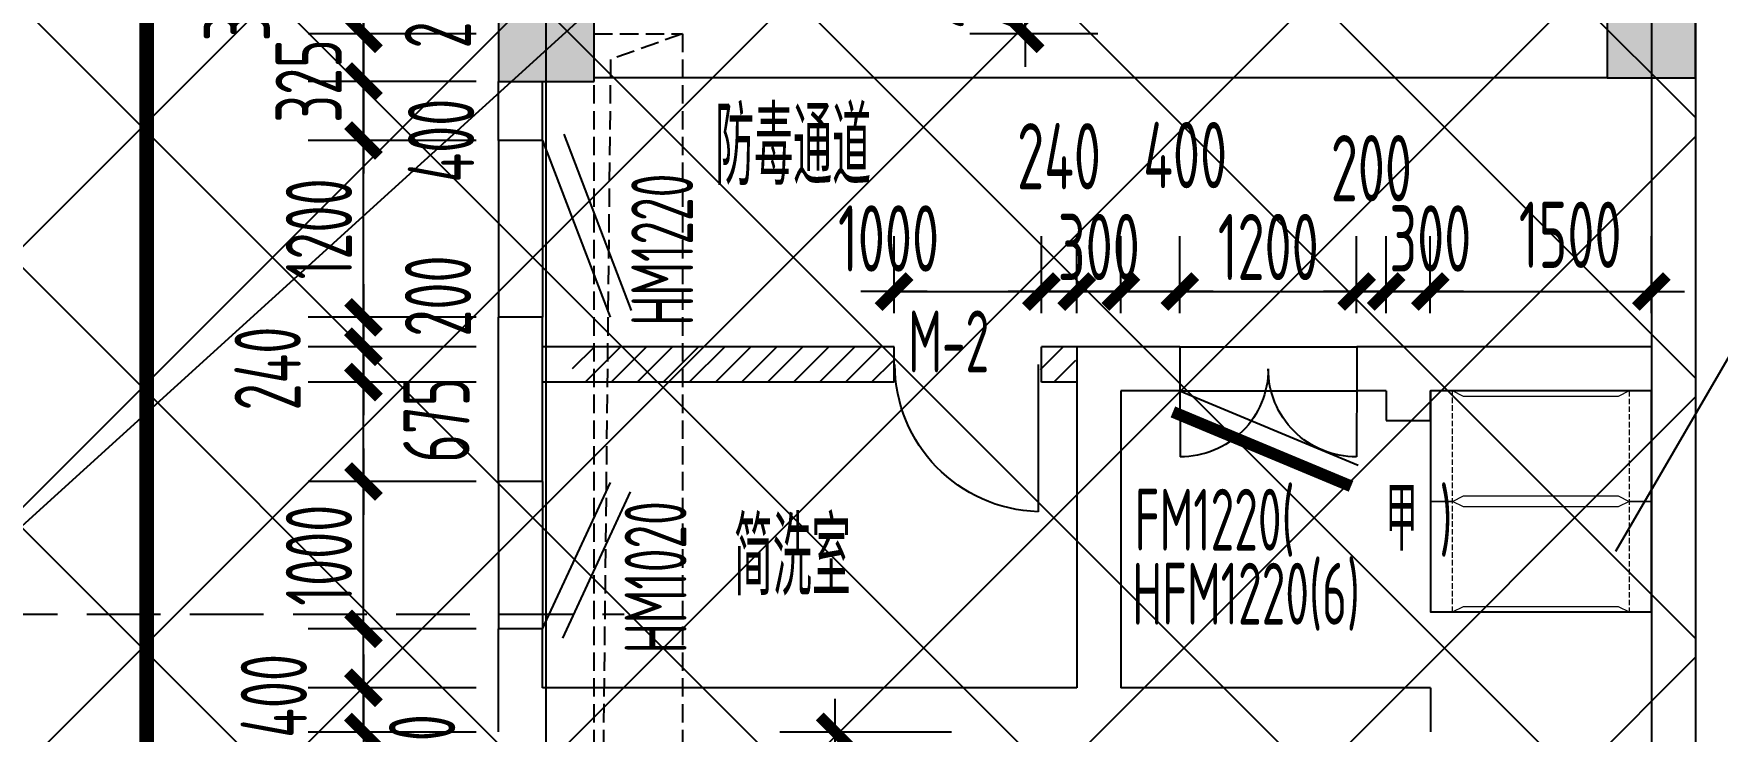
# Model space of a CAD drawing. Extents: x 1596194 to 1987057, y -212608 to 63160.
# Drawn here: x 1781451 to 1792878, y 1975 to 6710 of the extents above; entities that cross this region are included whole.
import ezdxf

# ---------------------------------------------------------------- set-up
doc = ezdxf.new("R2010")
doc.units = 0
doc.header["$LTSCALE"] = 100
doc.header["$MEASUREMENT"] = 0
doc.linetypes.add('DASH', pattern=[0.35, 0.25, -0.1])
doc.linetypes.add('DASH_200', pattern=[0.7, 0.5, -0.2])
doc.layers.get('0').update_dxf_attribs({"linetype": 'CONTINUOUS'})
doc.layers.get('DEFPOINTS').update_dxf_attribs({"linetype": 'CONTINUOUS'})
for name, color, linetype in [('1', 8, 'CONTINUOUS'), ('_走道示意', 8, 'CONTINUOUS'), ('COLUMN', 1, 'CONTINUOUS'), ('DOTE', 251, 'CONTINUOUS'), ('HA', 150, 'CONTINUOUS'), ('PUB_DIM', 3, 'CONTINUOUS'), ('PUB_TEXT', 30, 'CONTINUOUS'), ('SOLID_HATCH', 40, 'CONTINUOUS'), ('WALL', 2, 'CONTINUOUS'), ('WINDOW', 4, 'CONTINUOUS'), ('图层2', 251, 'CONTINUOUS')]:
    doc.layers.add(name, color=color, linetype=linetype)
doc.layers.add('AXIS', color=3, linetype='CONTINUOUS', lineweight=9)
doc.styles.add('DIM_FONT', font='SYSZ.shx', dxfattribs={"width": 0.7, "bigfont": 'SYFS.shx'})
doc.dimstyles.new('DIMN150', dxfattribs={"dimscale": 1.5, "dimtxt": 300, "dimasz": 1, "dimexe": 250, "dimexo": 300, "dimgap": 30, "dimtad": 1, "dimdec": 0, "dimzin": 0, "dimdsep": 46, "dimtxsty": 'DIM_FONT', "dimblk": 'ARCHTICK', "dimcen": 0.09, "dimclrt": 7, "dimazin": 2, "dimtfac": 1, "dimtdec": 0, "dimtix": 1, "dimtmove": 2, "dimatfit": 3, "dimldrblk": 'DOT', "dimfxl": 0, "dimtolj": 1, "dimtzin": 0, "dimarcsym": 0})

# ---------------------------------------------------------------- blocks, each defined once
blk = doc.blocks.new('_archtick')
blk.add_line((-150, 0), (150, 0))
at = {"const_width": 50}
blk.add_lwpolyline([(-70, -70), (70, 70)], dxfattribs=at)
blk = doc.blocks.new('*D602')
at = {"layer": 'DEFPOINTS', "color": 0}
for p in [(1788180, 6950), (1789124, 6950), (1789124, 6710)]:
    blk.add_point(p, dxfattribs=at)
at = {"layer": 'PUB_DIM', "color": 0, "lineweight": -2}
for p, q in [((1788674, 6950), (1787805, 6950)), ((1788180, 6710), (1788180, 6950)), ((1788674, 6710), (1787805, 6710))]:
    blk.add_line(p, q, dxfattribs=at)
at = {"layer": 'PUB_DIM', "color": 0, "lineweight": -2, "xscale": 1.5, "yscale": 1.5, "zscale": 1.5}
for p, rotation in [((1788180, 6950), 90), ((1788180, 6710), 270)]:
    blk.add_blockref('_archtick', p, dxfattribs=dict(at, rotation=rotation))
at = {"layer": 'PUB_DIM', "color": 7, "insert": (1787878, 7026), "char_height": 450, "attachment_point": 5, "rotation": 90, "style": 'DIM_FONT'}
blk.add_mtext('\\A1;240', dxfattribs=at)
blk = doc.blocks.new('_Dot')
at = {"color": 0, "linetype": 'ByBlock', "lineweight": -2}
blk.add_line((-0.5, 0), (-1, 0), dxfattribs=at)
at = {"color": 0, "linetype": 'ByBlock', "const_width": 0.5}
blk.add_lwpolyline([(-0.25, 0, 1), (0.25, 0, 1)], format="xyb", close=True, dxfattribs=at)
blk = doc.blocks.new('*D798')
at = {"layer": 'DEFPOINTS', "color": 0}
for p in [(1788290, 4960), (1787290, 4364), (1788290, 4364)]:
    blk.add_point(p, dxfattribs=at)
at = {"layer": 'PUB_DIM', "color": 0, "lineweight": -2}
for p, q in [((1787290, 4814), (1787290, 5335)), ((1788290, 4814), (1788290, 5335)), ((1787290, 4960), (1788290, 4960))]:
    blk.add_line(p, q, dxfattribs=at)
at = {"layer": 'PUB_DIM', "color": 0, "lineweight": -2, "xscale": 1.5, "yscale": 1.5, "zscale": 1.5, "rotation": 180}
blk.add_blockref('_archtick', (1787290, 4960), dxfattribs=at)
at = {"layer": 'PUB_DIM', "color": 0, "lineweight": -2, "xscale": 1.5, "yscale": 1.5, "zscale": 1.5}
blk.add_blockref('_archtick', (1788290, 4960), dxfattribs=at)
at = {"layer": 'PUB_DIM', "color": 7, "insert": (1787253, 5320), "char_height": 450, "attachment_point": 5, "style": 'DIM_FONT'}
blk.add_mtext('\\A1;1000', dxfattribs=at)
blk = doc.blocks.new('*D799')
at = {"layer": 'DEFPOINTS', "color": 0}
for p in [(1788530, 4960), (1788290, 4364), (1788530, 4364)]:
    blk.add_point(p, dxfattribs=at)
at = {"layer": 'PUB_DIM', "color": 0, "lineweight": -2}
for p, q in [((1788290, 4814), (1788290, 5335)), ((1788530, 4814), (1788530, 5335)), ((1788290, 4960), (1788530, 4960))]:
    blk.add_line(p, q, dxfattribs=at)
at = {"layer": 'PUB_DIM', "color": 0, "lineweight": -2, "xscale": 1.5, "yscale": 1.5, "zscale": 1.5, "rotation": 180}
blk.add_blockref('_archtick', (1788290, 4960), dxfattribs=at)
at = {"layer": 'PUB_DIM', "color": 0, "lineweight": -2, "xscale": 1.5, "yscale": 1.5, "zscale": 1.5}
blk.add_blockref('_archtick', (1788530, 4960), dxfattribs=at)
at = {"layer": 'PUB_DIM', "color": 7, "insert": (1788410, 5878), "char_height": 450, "attachment_point": 5, "style": 'DIM_FONT'}
blk.add_mtext('\\A1;240', dxfattribs=at)
blk = doc.blocks.new('*D800')
at = {"layer": 'DEFPOINTS', "color": 0}
for p in [(1788830, 4960), (1788530, 4364), (1788830, 4364)]:
    blk.add_point(p, dxfattribs=at)
at = {"layer": 'PUB_DIM', "color": 0, "lineweight": -2}
for p, q in [((1788530, 4814), (1788530, 5335)), ((1788830, 4814), (1788830, 5335)), ((1788530, 4960), (1788529, 4960)), ((1788530, 4960), (1788830, 4960)), ((1788830, 4960), (1788832, 4960))]:
    blk.add_line(p, q, dxfattribs=at)
at = {"layer": 'PUB_DIM', "color": 0, "lineweight": -2, "xscale": 1.5, "yscale": 1.5, "zscale": 1.5}
blk.add_blockref('_archtick', (1788530, 4960), dxfattribs=at)
at = {"layer": 'PUB_DIM', "color": 0, "lineweight": -2, "xscale": 1.5, "yscale": 1.5, "zscale": 1.5, "rotation": 180}
blk.add_blockref('_archtick', (1788830, 4960), dxfattribs=at)
at = {"layer": 'PUB_DIM', "color": 7, "insert": (1788680, 5262), "char_height": 450, "attachment_point": 5, "style": 'DIM_FONT'}
blk.add_mtext('\\A1;300', dxfattribs=at)
blk = doc.blocks.new('*D801')
at = {"layer": 'DEFPOINTS', "color": 0}
for p in [(1789230, 4960), (1788830, 4364), (1789230, 4364)]:
    blk.add_point(p, dxfattribs=at)
at = {"layer": 'PUB_DIM', "color": 0, "lineweight": -2}
for p, q in [((1788830, 4814), (1788830, 5335)), ((1789230, 4814), (1789230, 5335)), ((1788830, 4960), (1789230, 4960))]:
    blk.add_line(p, q, dxfattribs=at)
at = {"layer": 'PUB_DIM', "color": 0, "lineweight": -2, "xscale": 1.5, "yscale": 1.5, "zscale": 1.5, "rotation": 180}
blk.add_blockref('_archtick', (1788830, 4960), dxfattribs=at)
at = {"layer": 'PUB_DIM', "color": 0, "lineweight": -2, "xscale": 1.5, "yscale": 1.5, "zscale": 1.5}
blk.add_blockref('_archtick', (1789230, 4960), dxfattribs=at)
at = {"layer": 'PUB_DIM', "color": 7, "insert": (1789266, 5886), "char_height": 450, "attachment_point": 5, "style": 'DIM_FONT'}
blk.add_mtext('\\A1;400', dxfattribs=at)
blk = doc.blocks.new('*D802')
at = {"layer": 'DEFPOINTS', "color": 0}
for p in [(1790430, 4960), (1789230, 4364), (1790430, 4364)]:
    blk.add_point(p, dxfattribs=at)
at = {"layer": 'PUB_DIM', "color": 0, "lineweight": -2}
for p, q in [((1789230, 4814), (1789230, 5335)), ((1790430, 4814), (1790430, 5335)), ((1789230, 4960), (1790430, 4960))]:
    blk.add_line(p, q, dxfattribs=at)
at = {"layer": 'PUB_DIM', "color": 0, "lineweight": -2, "xscale": 1.5, "yscale": 1.5, "zscale": 1.5, "rotation": 180}
blk.add_blockref('_archtick', (1789230, 4960), dxfattribs=at)
at = {"layer": 'PUB_DIM', "color": 0, "lineweight": -2, "xscale": 1.5, "yscale": 1.5, "zscale": 1.5}
blk.add_blockref('_archtick', (1790430, 4960), dxfattribs=at)
at = {"layer": 'PUB_DIM', "color": 7, "insert": (1789830, 5262), "char_height": 450, "attachment_point": 5, "style": 'DIM_FONT'}
blk.add_mtext('\\A1;1200', dxfattribs=at)
blk = doc.blocks.new('*D803')
at = {"layer": 'DEFPOINTS', "color": 0}
for p in [(1790630, 4960), (1790430, 4364), (1790630, 4364)]:
    blk.add_point(p, dxfattribs=at)
at = {"layer": 'PUB_DIM', "color": 0, "lineweight": -2}
for p, q in [((1790430, 4814), (1790430, 5335)), ((1790630, 4814), (1790630, 5335)), ((1790430, 4960), (1790630, 4960))]:
    blk.add_line(p, q, dxfattribs=at)
at = {"layer": 'PUB_DIM', "color": 0, "lineweight": -2, "xscale": 1.5, "yscale": 1.5, "zscale": 1.5, "rotation": 180}
blk.add_blockref('_archtick', (1790430, 4960), dxfattribs=at)
at = {"layer": 'PUB_DIM', "color": 0, "lineweight": -2, "xscale": 1.5, "yscale": 1.5, "zscale": 1.5}
blk.add_blockref('_archtick', (1790630, 4960), dxfattribs=at)
at = {"layer": 'PUB_DIM', "color": 7, "insert": (1790530, 5797), "char_height": 450, "attachment_point": 5, "style": 'DIM_FONT'}
blk.add_mtext('\\A1;200', dxfattribs=at)
blk = doc.blocks.new('*D804')
at = {"layer": 'DEFPOINTS', "color": 0}
for p in [(1790930, 4960), (1790630, 4364), (1790930, 4364)]:
    blk.add_point(p, dxfattribs=at)
at = {"layer": 'PUB_DIM', "color": 0, "lineweight": -2}
for p, q in [((1790630, 4814), (1790630, 5335)), ((1790930, 4814), (1790930, 5335)), ((1790630, 4960), (1790930, 4960))]:
    blk.add_line(p, q, dxfattribs=at)
at = {"layer": 'PUB_DIM', "color": 0, "lineweight": -2, "xscale": 1.5, "yscale": 1.5, "zscale": 1.5, "rotation": 180}
blk.add_blockref('_archtick', (1790630, 4960), dxfattribs=at)
at = {"layer": 'PUB_DIM', "color": 0, "lineweight": -2, "xscale": 1.5, "yscale": 1.5, "zscale": 1.5}
blk.add_blockref('_archtick', (1790930, 4960), dxfattribs=at)
at = {"layer": 'PUB_DIM', "color": 7, "insert": (1790930, 5320), "char_height": 450, "attachment_point": 5, "style": 'DIM_FONT'}
blk.add_mtext('\\A1;300', dxfattribs=at)
blk = doc.blocks.new('*D805')
at = {"layer": 'DEFPOINTS', "color": 0}
for p in [(1792430, 4960), (1790930, 4364), (1792430, 4364)]:
    blk.add_point(p, dxfattribs=at)
at = {"layer": 'PUB_DIM', "color": 0, "lineweight": -2}
for p, q in [((1790930, 4814), (1790930, 5335)), ((1792430, 4814), (1792430, 5335)), ((1790930, 4960), (1792430, 4960))]:
    blk.add_line(p, q, dxfattribs=at)
at = {"layer": 'PUB_DIM', "color": 0, "lineweight": -2, "xscale": 1.5, "yscale": 1.5, "zscale": 1.5, "rotation": 180}
blk.add_blockref('_archtick', (1790930, 4960), dxfattribs=at)
at = {"layer": 'PUB_DIM', "color": 0, "lineweight": -2, "xscale": 1.5, "yscale": 1.5, "zscale": 1.5}
blk.add_blockref('_archtick', (1792430, 4960), dxfattribs=at)
at = {"layer": 'PUB_DIM', "color": 7, "insert": (1791879, 5345), "char_height": 450, "attachment_point": 5, "style": 'DIM_FONT'}
blk.add_mtext('\\A1;1500', dxfattribs=at)
blk = doc.blocks.new('*D997')
at = {"layer": 'DEFPOINTS', "color": 0}
for p in [(1783689, 7275), (1784905, 7275), (1784905, 7035)]:
    blk.add_point(p, dxfattribs=at)
at = {"layer": 'PUB_DIM', "color": 0, "lineweight": -2}
for p, q in [((1784455, 7275), (1783314, 7275)), ((1783689, 7035), (1783689, 7275)), ((1784455, 7035), (1783314, 7035))]:
    blk.add_line(p, q, dxfattribs=at)
at = {"layer": 'PUB_DIM', "color": 0, "lineweight": -2, "xscale": 1.5, "yscale": 1.5, "zscale": 1.5}
for p, rotation in [((1783689, 7275), 90), ((1783689, 7035), 270)]:
    blk.add_blockref('_archtick', p, dxfattribs=dict(at, rotation=rotation))
at = {"layer": 'PUB_DIM', "color": 7, "insert": (1784194, 6894), "char_height": 450, "attachment_point": 5, "rotation": 90, "style": 'DIM_FONT'}
blk.add_mtext('\\A1;240', dxfattribs=at)
blk = doc.blocks.new('*D998')
at = {"layer": 'DEFPOINTS', "color": 0}
for p in [(1783689, 7035), (1784905, 7035), (1784905, 6710)]:
    blk.add_point(p, dxfattribs=at)
at = {"layer": 'PUB_DIM', "color": 0, "lineweight": -2}
for p, q in [((1784455, 7035), (1783314, 7035)), ((1783689, 6710), (1783689, 7035)), ((1784455, 6710), (1783314, 6710))]:
    blk.add_line(p, q, dxfattribs=at)
at = {"layer": 'PUB_DIM', "color": 0, "lineweight": -2, "xscale": 1.5, "yscale": 1.5, "zscale": 1.5}
for p, rotation in [((1783689, 7035), 90), ((1783689, 6710), 270)]:
    blk.add_blockref('_archtick', p, dxfattribs=dict(at, rotation=rotation))
at = {"layer": 'PUB_DIM', "color": 7, "insert": (1782831, 6942), "char_height": 450, "attachment_point": 5, "rotation": 90, "style": 'DIM_FONT'}
blk.add_mtext('\\A1;325', dxfattribs=at)
blk = doc.blocks.new('*D999')
at = {"layer": 'DEFPOINTS', "color": 0}
for p in [(1783689, 6710), (1784905, 6710), (1784905, 6385)]:
    blk.add_point(p, dxfattribs=at)
at = {"layer": 'PUB_DIM', "color": 0, "lineweight": -2}
for p, q in [((1784455, 6710), (1783314, 6710)), ((1783689, 6385), (1783689, 6710)), ((1784455, 6385), (1783314, 6385))]:
    blk.add_line(p, q, dxfattribs=at)
at = {"layer": 'PUB_DIM', "color": 0, "lineweight": -2, "xscale": 1.5, "yscale": 1.5, "zscale": 1.5}
for p, rotation in [((1783689, 6710), 90), ((1783689, 6385), 270)]:
    blk.add_blockref('_archtick', p, dxfattribs=dict(at, rotation=rotation))
at = {"layer": 'PUB_DIM', "color": 7, "insert": (1783317, 6389), "char_height": 450, "attachment_point": 5, "rotation": 90, "style": 'DIM_FONT'}
blk.add_mtext('\\A1;325', dxfattribs=at)
blk = doc.blocks.new('*D1000')
at = {"layer": 'DEFPOINTS', "color": 0}
for p in [(1783689, 6385), (1784905, 6385), (1784905, 5985)]:
    blk.add_point(p, dxfattribs=at)
at = {"layer": 'PUB_DIM', "color": 0, "lineweight": -2}
for p, q in [((1784455, 6385), (1783314, 6385)), ((1783689, 5985), (1783689, 6385)), ((1784455, 5985), (1783314, 5985))]:
    blk.add_line(p, q, dxfattribs=at)
at = {"layer": 'PUB_DIM', "color": 0, "lineweight": -2, "xscale": 1.5, "yscale": 1.5, "zscale": 1.5}
for p, rotation in [((1783689, 6385), 90), ((1783689, 5985), 270)]:
    blk.add_blockref('_archtick', p, dxfattribs=dict(at, rotation=rotation))
at = {"layer": 'PUB_DIM', "color": 7, "insert": (1784216, 5984), "char_height": 450, "attachment_point": 5, "rotation": 90, "style": 'DIM_FONT'}
blk.add_mtext('\\A1;400', dxfattribs=at)
blk = doc.blocks.new('*D1001')
at = {"layer": 'DEFPOINTS', "color": 0}
for p in [(1783689, 5985), (1784905, 5985), (1784905, 4785)]:
    blk.add_point(p, dxfattribs=at)
at = {"layer": 'PUB_DIM', "color": 0, "lineweight": -2}
for p, q in [((1784455, 5985), (1783314, 5985)), ((1783689, 4785), (1783689, 5985)), ((1784455, 4785), (1783314, 4785))]:
    blk.add_line(p, q, dxfattribs=at)
at = {"layer": 'PUB_DIM', "color": 0, "lineweight": -2, "xscale": 1.5, "yscale": 1.5, "zscale": 1.5}
for p, rotation in [((1783689, 5985), 90), ((1783689, 4785), 270)]:
    blk.add_blockref('_archtick', p, dxfattribs=dict(at, rotation=rotation))
at = {"layer": 'PUB_DIM', "color": 7, "insert": (1783387, 5385), "char_height": 450, "attachment_point": 5, "rotation": 90, "style": 'DIM_FONT'}
blk.add_mtext('\\A1;1200', dxfattribs=at)
blk = doc.blocks.new('*D1002')
at = {"layer": 'DEFPOINTS', "color": 0}
for p in [(1783689, 4785), (1784905, 4785), (1784905, 4585)]:
    blk.add_point(p, dxfattribs=at)
at = {"layer": 'PUB_DIM', "color": 0, "lineweight": -2}
for p, q in [((1784455, 4785), (1783314, 4785)), ((1783689, 4585), (1783689, 4785)), ((1784455, 4585), (1783314, 4585))]:
    blk.add_line(p, q, dxfattribs=at)
at = {"layer": 'PUB_DIM', "color": 0, "lineweight": -2, "xscale": 1.5, "yscale": 1.5, "zscale": 1.5}
for p, rotation in [((1783689, 4785), 90), ((1783689, 4585), 270)]:
    blk.add_blockref('_archtick', p, dxfattribs=dict(at, rotation=rotation))
at = {"layer": 'PUB_DIM', "color": 7, "insert": (1784195, 4929), "char_height": 450, "attachment_point": 5, "rotation": 90, "style": 'DIM_FONT'}
blk.add_mtext('\\A1;200', dxfattribs=at)
blk = doc.blocks.new('*D1003')
at = {"layer": 'DEFPOINTS', "color": 0}
for p in [(1783689, 4585), (1784905, 4585), (1784905, 4345)]:
    blk.add_point(p, dxfattribs=at)
at = {"layer": 'PUB_DIM', "color": 0, "lineweight": -2}
for p, q in [((1784455, 4585), (1783314, 4585)), ((1783689, 4345), (1783689, 4585)), ((1784455, 4345), (1783314, 4345))]:
    blk.add_line(p, q, dxfattribs=at)
at = {"layer": 'PUB_DIM', "color": 0, "lineweight": -2, "xscale": 1.5, "yscale": 1.5, "zscale": 1.5}
for p, rotation in [((1783689, 4585), 90), ((1783689, 4345), 270)]:
    blk.add_blockref('_archtick', p, dxfattribs=dict(at, rotation=rotation))
at = {"layer": 'PUB_DIM', "color": 7, "insert": (1783039, 4437), "char_height": 450, "attachment_point": 5, "rotation": 90, "style": 'DIM_FONT'}
blk.add_mtext('\\A1;240', dxfattribs=at)
blk = doc.blocks.new('*D1004')
at = {"layer": 'DEFPOINTS', "color": 0}
for p in [(1783689, 4345), (1784905, 4345), (1784905, 3670)]:
    blk.add_point(p, dxfattribs=at)
at = {"layer": 'PUB_DIM', "color": 0, "lineweight": -2}
for p, q in [((1784455, 4345), (1783314, 4345)), ((1783689, 3670), (1783689, 4345)), ((1784455, 3670), (1783314, 3670))]:
    blk.add_line(p, q, dxfattribs=at)
at = {"layer": 'PUB_DIM', "color": 0, "lineweight": -2, "xscale": 1.5, "yscale": 1.5, "zscale": 1.5}
for p, rotation in [((1783689, 4345), 90), ((1783689, 3670), 270)]:
    blk.add_blockref('_archtick', p, dxfattribs=dict(at, rotation=rotation))
at = {"layer": 'PUB_DIM', "color": 7, "insert": (1784184, 4087), "char_height": 450, "attachment_point": 5, "rotation": 90, "style": 'DIM_FONT'}
blk.add_mtext('\\A1;675', dxfattribs=at)
blk = doc.blocks.new('*D1005')
at = {"layer": 'DEFPOINTS', "color": 0}
for p in [(1783689, 3670), (1784905, 3670), (1784905, 2670)]:
    blk.add_point(p, dxfattribs=at)
at = {"layer": 'PUB_DIM', "color": 0, "lineweight": -2}
for p, q in [((1784455, 3670), (1783314, 3670)), ((1783689, 3670), (1783689, 3672)), ((1783689, 2670), (1783689, 3670)), ((1784455, 2670), (1783314, 2670)), ((1783689, 2670), (1783689, 2669))]:
    blk.add_line(p, q, dxfattribs=at)
at = {"layer": 'PUB_DIM', "color": 0, "lineweight": -2, "xscale": 1.5, "yscale": 1.5, "zscale": 1.5}
for p, rotation in [((1783689, 3670), 270), ((1783689, 2670), 90)]:
    blk.add_blockref('_archtick', p, dxfattribs=dict(at, rotation=rotation))
at = {"layer": 'PUB_DIM', "color": 7, "insert": (1783387, 3170), "char_height": 450, "attachment_point": 5, "rotation": 90, "style": 'DIM_FONT'}
blk.add_mtext('\\A1;1000', dxfattribs=at)
blk = doc.blocks.new('*D1006')
at = {"layer": 'DEFPOINTS', "color": 0}
for p in [(1783689, 2670), (1784905, 2670), (1784905, 2270)]:
    blk.add_point(p, dxfattribs=at)
at = {"layer": 'PUB_DIM', "color": 0, "lineweight": -2}
for p, q in [((1784455, 2670), (1783314, 2670)), ((1783689, 2270), (1783689, 2670)), ((1784455, 2270), (1783314, 2270))]:
    blk.add_line(p, q, dxfattribs=at)
at = {"layer": 'PUB_DIM', "color": 0, "lineweight": -2, "xscale": 1.5, "yscale": 1.5, "zscale": 1.5}
for p, rotation in [((1783689, 2670), 90), ((1783689, 2270), 270)]:
    blk.add_blockref('_archtick', p, dxfattribs=dict(at, rotation=rotation))
at = {"layer": 'PUB_DIM', "color": 7, "insert": (1783081, 2215), "char_height": 450, "attachment_point": 5, "rotation": 90, "style": 'DIM_FONT'}
blk.add_mtext('\\A1;400', dxfattribs=at)
blk = doc.blocks.new('*D1007')
at = {"layer": 'DEFPOINTS', "color": 0}
for p in [(1783689, 2270), (1784905, 2270), (1784905, 1970)]:
    blk.add_point(p, dxfattribs=at)
at = {"layer": 'PUB_DIM', "color": 0, "lineweight": -2}
for p, q in [((1784455, 2270), (1783314, 2270)), ((1783689, 1970), (1783689, 2270)), ((1784455, 1970), (1783314, 1970))]:
    blk.add_line(p, q, dxfattribs=at)
at = {"layer": 'PUB_DIM', "color": 0, "lineweight": -2, "xscale": 1.5, "yscale": 1.5, "zscale": 1.5}
for p, rotation in [((1783689, 2270), 90), ((1783689, 1970), 270)]:
    blk.add_blockref('_archtick', p, dxfattribs=dict(at, rotation=rotation))
at = {"layer": 'PUB_DIM', "color": 7, "insert": (1784087, 1813), "char_height": 450, "attachment_point": 5, "rotation": 90, "style": 'DIM_FONT'}
blk.add_mtext('\\A1;300', dxfattribs=at)
blk = doc.blocks.new('*D1352')
at = {"layer": 'DEFPOINTS', "color": 0}
for p in [(1786891, 1970), (1788130, 1970), (1788130, 1620)]:
    blk.add_point(p, dxfattribs=at)
at = {"layer": 'PUB_DIM', "color": 0, "lineweight": -2}
for p, q in [((1787680, 1970), (1786516, 1970)), ((1786891, 1620), (1786891, 1970)), ((1787680, 1620), (1786516, 1620))]:
    blk.add_line(p, q, dxfattribs=at)
at = {"layer": 'PUB_DIM', "color": 0, "lineweight": -2, "xscale": 1.5, "yscale": 1.5, "zscale": 1.5}
for p, rotation in [((1786891, 1970), 90), ((1786891, 1620), 270)]:
    blk.add_blockref('_archtick', p, dxfattribs=dict(at, rotation=rotation))
at = {"layer": 'PUB_DIM', "color": 7, "insert": (1786246, 1605), "char_height": 450, "attachment_point": 5, "rotation": 90, "style": 'DIM_FONT'}
blk.add_mtext('\\A1;350', dxfattribs=at)
blk = doc.blocks.new('M_A3PTU')
for p, q in [((-0.5, 0), (-0.4985, -0.4982)), ((0.5, 0), (0.4985, -0.4982))]:
    blk.add_line(p, q)
for centre, start, end in [((-0.4975, -0.0007), 269.88501, 0.07634), ((0.4975, -0.0007), 179.92366, 270.11499)]:
    blk.add_arc(centre, 0.4975, start, end)
blk = doc.blocks.new('A$C48F76036')
at = {"layer": 'AXIS', "color": 6, "linetype": 'DASH'}
for p, q in [((0, 900), (1000, 900)), ((1000, 100), (0, 100))]:
    blk.add_line(p, q, dxfattribs=at)
at = {"layer": 'AXIS', "color": 6}
for points in [[(500, 0), (500, 100), (475, 150), (475, 850), (500, 900), (500, 1000), (0, 1000), (0, 900), (25, 850), (25, 150), (0, 100), (0, 0), (500, 0)], [(1000, 0), (1000, 100), (975, 150), (975, 850), (1000, 900), (1000, 1000), (500, 1000), (500, 900), (525, 850), (525, 150), (500, 100), (500, 0), (1000, 0)]]:
    blk.add_lwpolyline(points, close=True, dxfattribs=at)
at = {"layer": 'WINDOW'}
blk.add_lwpolyline([(0, 0), (1000, 0), (1000, 1000), (0, 1000)], close=True, dxfattribs=at)
blk = doc.blocks.new('_fzh')
for p, q in [((-0.5, 0.5), (-0.5, -0.5)), ((0.5, 0.5), (-0.5, 0.5)), ((0.5, -0.5), (0.5, 0.5)), ((-0.5, -0.5), (0.5, -0.5))]:
    blk.add_line(p, q)
at = {"layer": 'SOLID_HATCH'}
blk.add_solid([(0.5, 0.5), (0.5, -0.5), (-0.5, 0.5), (-0.5, -0.5)], dxfattribs=at)
blk = doc.blocks.new('M_A2ZXL')
blk.add_line((-0.472, 0), (-0.472, -1))
blk.add_arc((-0.5, 0), 1, 271.6231, 0)

msp = doc.modelspace()

# ---------------------------------------------------------------- hatches: boundary and pattern name
at = {"layer": '1'}
h = msp.add_hatch(dxfattribs=at)
h.set_pattern_fill('ANSI37', color=256, scale=10000, style=0)
h.set_pattern_definition([(45, (8232.6, -1879.3), (-883.8835, 883.8835), []), (135, (8232.6, -1879.3), (-883.8835, -883.8835), [])])
h.paths.add_polyline_path([(1778030.206, 31724.117), (1792730.206, 31710.131), (1792730.206, -26014.869), (1778030.206, -26014.869)])
at = {"layer": 'HA'}
h = msp.add_hatch(dxfattribs=at)
h.set_pattern_fill('普通砖', color=256, scale=100, style=0)
h.set_pattern_definition([(45, (0, 0), (-88.388348, 88.388348), [])])
h.paths.add_polyline_path([(1787283.483, 4345.131), (1787283.483, 4585.131), (1785108.798, 4585.131), (1785108.798, 4345.131)])
h.paths.add_polyline_path([(1788523.483, 4345.131), (1788523.483, 4585.131), (1788283.483, 4585.131), (1788283.483, 4345.131)])

# ---------------------------------------------------------------- linework, layer by layer
at = {"layer": '1'}
msp.add_lwpolyline([(1778030.206, 31724.117), (1792730.206, 31710.131), (1792730.206, -26014.869), (1778030.206, -26014.869), (1778030.206, 31724.117)], close=True, dxfattribs=at)
at = {"layer": '_走道示意', "linetype": 'DASH_200', "ltscale": 10}
msp.add_line((1765711.561, 2770.904), (1785457.435, 2770.904), dxfattribs=at)
at = {"layer": 'DOTE'}
for p, q in [((1784930.206, -36126.938), (1784930.206, 50334.236)), ((1792430.206, 50334.236), (1792430.206, -36126.938))]:
    msp.add_line(p, q, dxfattribs=at)
at = {"layer": 'PUB_DIM', "linetype": 'DASH', "ltscale": 5}
msp.add_lwpolyline([(1785855.206, 6710.131), (1785366.459, 6535.078), (1785255.206, -4089.869)], dxfattribs=at)
at = {"layer": 'PUB_TEXT', "color": 6}
msp.add_line((1786906.492, 8395.351), (1779177.053, 1376.883), dxfattribs=at)
at = {"layer": 'PUB_TEXT'}
msp.add_line((1793344.136, 5185.782), (1792185.979, 3196.16), dxfattribs=at)
at = {"layer": 'WALL'}
for p, q in [((1792730.206, 31710.131), (1792730.206, 1510.131)), ((1792130.206, 6410.131), (1785255.206, 6410.131)), ((1792430.206, 6410.131), (1792430.206, 4585.131)), ((1784605.206, 5985.131), (1784605.206, 6385.307)), ((1784905.206, 5985.131), (1784905.206, 6385.131)), ((1784905.206, 5985.131), (1784605.206, 5985.131)), ((1784905.206, 4785.131), (1784605.206, 4785.131)), ((1784605.206, 3670.131), (1784605.206, 4785.131)), ((1784905.206, 3670.131), (1784905.206, 4785.131)), ((1787290.206, 4585.131), (1784905.206, 4585.131)), ((1787290.206, 4345.131), (1787290.206, 4585.131)), ((1788290.206, 4345.131), (1788290.206, 4585.131)), ((1788523.483, 4585.131), (1788290.206, 4585.131)), ((1789230.206, 4585.131), (1788523.483, 4585.131)), ((1788530.206, 4585.131), (1788530.206, 2270.131)), ((1789230.206, 4585.131), (1789230.206, 4285.131)), ((1790430.206, 4585.131), (1790430.206, 4285.131)), ((1792430.206, 4585.131), (1790430.206, 4585.131)), ((1787290.206, 4345.131), (1784905.206, 4345.131)), ((1788530.206, 4345.131), (1788290.206, 4345.131)), ((1789230.206, 4285.131), (1788830.206, 4285.131)), ((1788830.206, 4285.131), (1788830.206, 2270.131)), ((1790630.206, 4285.131), (1790430.206, 4285.131)), ((1790630.206, 4285.131), (1790630.206, 4085.131)), ((1790930.206, 4085.131), (1790930.206, 4285.131)), ((1792430.206, 4285.131), (1790930.206, 4285.131)), ((1792430.206, 4285.131), (1792430.206, 1203.205)), ((1790630.206, 4085.131), (1790930.206, 4085.131)), ((1784905.206, 3670.131), (1784605.206, 3670.131)), ((1784905.206, 2670.131), (1784605.206, 2670.131)), ((1784605.206, 1970.131), (1784605.206, 2670.131)), ((1784905.206, 2270.131), (1784905.206, 2670.131)), ((1788530.206, 2270.131), (1784905.206, 2270.131)), ((1790930.206, 2270.131), (1788830.206, 2270.131)), ((1790930.206, 2270.131), (1790930.206, 1970.131))]:
    msp.add_line(p, q, dxfattribs=at)
at = {"layer": 'WINDOW'}
for p, q in [((1784605.206, 5985.131), (1784605.206, 4785.131)), ((1784905.206, 5985.131), (1785363.663, 4786.535)), ((1784905.206, 5985.131), (1784905.206, 4785.131)), ((1785048.644, 6029.013), (1785507.101, 4830.416)), ((1789230.206, 4585.131), (1790430.206, 4585.131)), ((1789230.206, 4285.131), (1790439.623, 3780.397)), ((1789230.206, 4285.131), (1790430.206, 4285.131)), ((1784605.206, 3670.131), (1784605.206, 2670.131)), ((1784905.206, 3670.131), (1784905.206, 2670.131)), ((1784905.206, 2670.131), (1785366.24, 3663.152)), ((1785041.258, 2606.966), (1785502.292, 3599.986))]:
    msp.add_line(p, q, dxfattribs=at)
at = {"layer": 'WINDOW', "linetype": 'DASH', "ltscale": 5}
msp.add_lwpolyline([(1785255.206, 6710.131), (1785855.206, 6710.131), (1785855.206, -4089.869), (1785255.206, -4089.869)], close=True, dxfattribs=at)
at = {"layer": 'WINDOW', "const_width": 80}
msp.add_lwpolyline([(1789182.637, 4142.874), (1790392.054, 3638.139)], dxfattribs=at)
at = {"layer": '图层2', "linetype": 'DASH', "ltscale": 10, "const_width": 100}
msp.add_lwpolyline([(1782217.488, 12864.885), (1793281.11, 12864.885), (1793281.11, 779.364), (1782217.488, 779.364)], close=True, dxfattribs=at)

# ---------------------------------------------------------------- block references
at = {"layer": 'AXIS', "xscale": 1.5, "yscale": 1.5, "zscale": 1.5, "rotation": 89.99944780855408}
msp.add_blockref('A$C48F76036', (1792430.191, 2785.131), dxfattribs=at)
at = {"layer": 'COLUMN'}
for p, xscale, yscale, zscale in [((1784930.206, 6710.131), 650, 650, 650), ((1792430.206, 6710.131), 600, 600, 600)]:
    msp.add_blockref('_fzh', p, dxfattribs=dict(at, xscale=xscale, yscale=yscale, zscale=zscale))
at = {"layer": 'WINDOW'}
for name, p, xscale, yscale, zscale in [('M_A2ZXL', (1787795.871, 4465.131), -1000, 1000, 1000), ('M_A3PTU', (1789830.206, 4435.131), -1200, 1200, 1200)]:
    msp.add_blockref(name, p, dxfattribs=dict(at, xscale=xscale, yscale=yscale, zscale=zscale))

# ---------------------------------------------------------------- texts
at = {"layer": 'PUB_TEXT', "style": 'DIM_FONT'}
for s, height, width, p in [('防毒通道', 525, 0.7, (1786076.241, 5682.723)), ('M-2', 420, 0.65625, (1787386.631, 4411.548)), ('FM1220(', 420, 0.65625, (1788923.698, 3201.09)), (')', 420, 0.65625, (1790993.073, 3201.09)), ('甲', 434.055, 0.7, (1790625.573, 3201.09)), ('简洗室', 525, 0.7, (1786202.601, 2896.262)), ('HFM1220(6)', 420, 0.65625, (1788906.965, 2698.773))]:
    msp.add_text(s, height=height, dxfattribs=dict(at, width=width)).set_placement(p)
at = {"layer": 'PUB_TEXT', "style": 'DIM_FONT', "width": 0.65625}
for s, p in [('HM1220', (1785926.553, 4728.603)), ('HM1020', (1785881.531, 2504.408))]:
    msp.add_text(s, height=420, rotation=90, dxfattribs=at).set_placement(p)

# ---------------------------------------------------------------- dimensions: what is measured, and where the dimension line sits
at = {"layer": 'PUB_DIM'}
for base, p1, p2, angle, picture, middle in [((1783689.303, 7035.131), (1784905.206, 6710.131), (1784905.206, 7035.131), 90, '*D998', (1782830.881, 6942.309)), ((1783689.303, 7275.131), (1784905.206, 7035.131), (1784905.206, 7275.131), 90, '*D997', (1784193.856, 6894.249)), ((1788180.064, 6950.131), (1789123.512, 6710.131), (1789123.512, 6950.131), 90, '*D602', (1787878.07, 7025.708)), ((1783689.303, 6710.131), (1784905.206, 6385.131), (1784905.206, 6710.131), 90, '*D999', (1783316.834, 6389.193)), ((1783689.303, 6385.131), (1784905.206, 5985.131), (1784905.206, 6385.131), 90, '*D1000', (1784215.972, 5984.274)), ((1788530.206, 4959.833), (1788290.026, 4363.897), (1788530.206, 4363.897), 0, '*D799', (1788410.116, 5878.47)), ((1789230.206, 4959.833), (1788830.206, 4363.897), (1789230.206, 4363.897), 360, '*D801', (1789265.912, 5886.106)), ((1790630.206, 4959.833), (1790430.206, 4363.897), (1790630.206, 4363.897), 0, '*D803', (1790530.206, 5796.581)), ((1788290.026, 4959.833), (1787290.206, 4363.897), (1788290.026, 4363.897), 0, '*D798', (1787252.557, 5319.833)), ((1790930.206, 4959.833), (1790630.206, 4363.897), (1790930.206, 4363.897), 0, '*D804', (1790930.206, 5319.833)), ((1792430.206, 4959.833), (1790930.206, 4363.897), (1792430.206, 4363.897), 0, '*D805', (1791879.096, 5344.723)), ((1783689.303, 4785.131), (1784905.206, 4585.131), (1784905.206, 4785.131), 90, '*D1002', (1784194.861, 4929.338)), ((1783689.303, 4585.131), (1784905.206, 4345.131), (1784905.206, 4585.131), 90, '*D1003', (1783039.266, 4437.476)), ((1783689.303, 4345.131), (1784905.206, 3670.131), (1784905.206, 4345.131), 90, '*D1004', (1784184.448, 4087.103)), ((1783689.303, 2670.131), (1784905.206, 2270.131), (1784905.206, 2670.131), 90, '*D1006', (1783081.139, 2215.058)), ((1783689.303, 2270.131), (1784905.206, 1970.131), (1784905.206, 2270.131), 90, '*D1007', (1784087.116, 1812.907)), ((1786891.125, 1970.131), (1788130.206, 1620.131), (1788130.206, 1970.131), 90, '*D1352', (1786246.125, 1604.712))]:
    dim = msp.add_linear_dim(base=base, p1=p1, p2=p2, angle=angle, dimstyle='DIMN150', dxfattribs=at)
    dim.commit()
    dim.dimension.update_dxf_attribs({"geometry": picture, "text_midpoint": middle, "dimtype": 129})
for p1, p2, distance, picture, middle in [((1784905.206, 4785.131), (1784905.206, 5985.131), 1215.903, '*D1001', (1783387.16, 5385.131)), ((1788530.206, 4363.897), (1788830.206, 4363.897), 595.936, '*D800', (1788680.206, 5261.976)), ((1789230.206, 4363.897), (1790430.206, 4363.897), 595.936, '*D802', (1789830.206, 5261.976)), ((1784905.206, 2670.131), (1784905.206, 3670.131), 1215.903, '*D1005', (1783387.16, 3170.131))]:
    dim = msp.add_aligned_dim(p1=p1, p2=p2, distance=distance, dimstyle='DIMN150', dxfattribs=at)
    dim.commit()
    dim.dimension.update_dxf_attribs({"geometry": picture, "text_midpoint": middle})

doc.saveas('drawing.dxf')
